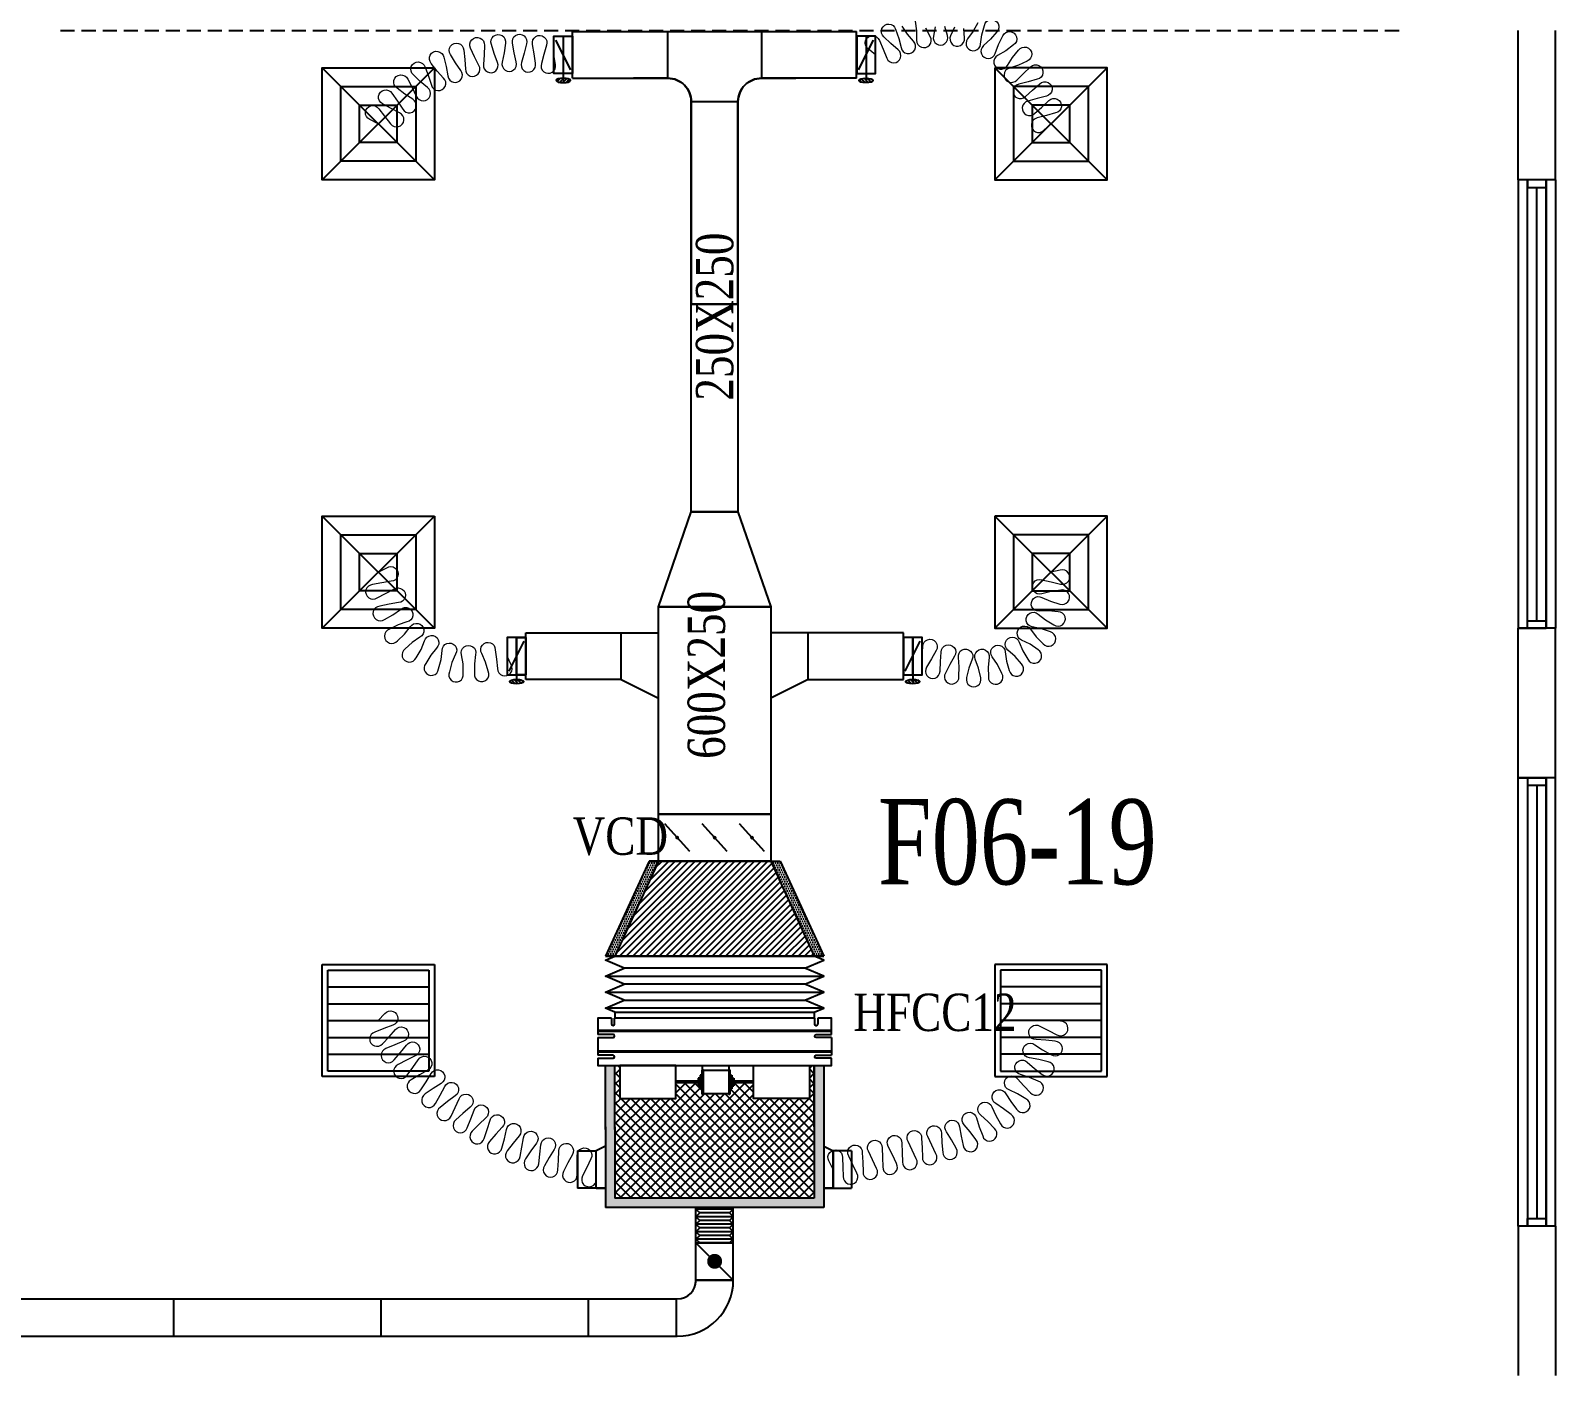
# Model space of a CAD drawing. Header units: metres. Extents: x 352651 to 1421851, y -87441 to -24441.
# Drawn here: x 836121 to 844282, y -48460 to -41260 of the extents above; entities that cross this region are included whole.
import ezdxf

# ---------------------------------------------------------------- set-up
doc = ezdxf.new("R2010")
doc.units = ezdxf.units.M
doc.header["$LTSCALE"] = 300
doc.header["$MEASUREMENT"] = 0
doc.linetypes.add('DASHED2', pattern=[0.375, 0.25, -0.125])
for name, color, linetype in [('bat noi mem', 4, 'CONTINUOUS'), ('CUA', 8, 'CONTINUOUS'), ('CUAGIO', 2, 'CONTINUOUS'), ('KHUAT', 8, 'DASHED2'), ('KT', 1, 'CONTINUOUS'), ('THAY', 9, 'CONTINUOUS'), ('thiet bi', 11, 'CONTINUOUS'), ('TUONG', 7, 'CONTINUOUS')]:
    doc.layers.add(name, color=color, linetype=linetype)
doc.layers.add('noi mem', color=5, linetype='BATTING', lineweight=0)
doc.styles.add('PHU', font='vntimeh.shx', dxfattribs={"width": 0.8})
doc.styles.add('ROMANS', font='romans.shx', dxfattribs={"width": 0.75, "bigfont": 'romancvn.shx'})
doc.linetypes.add('BATTING', pattern='A,0.0001,-0.1,[134,ltypeshp.shx,S=0.1,R=0,X=-0.1,Y=0],-0.2,[134,ltypeshp.shx,S=0.1,R=180,X=0.1,Y=0],-0.1', length=0.4001)
pattern_1 = [(0, (378595.674, -331490.506), (6.25, 12.5), [0, -12.5])]

# ---------------------------------------------------------------- blocks, each defined once
blk = doc.blocks.new('SAD')
at = {"layer": 'CUAGIO', "color": 8}
for p, q in [((-300, -300), (300, 300)), ((300, -300), (-300, 300))]:
    blk.add_line(p, q, dxfattribs=at)
at = {"layer": 'CUAGIO'}
blk.add_lwpolyline([(300, -300), (300, 300), (-300, 300), (-300, -300)], close=True, dxfattribs=at)
at = {"layer": 'CUAGIO', "color": 8}
for points in [[(200, -200), (200, 200), (-200, 200), (-200, -200)], [(100, -100), (100, 100), (-100, 100), (-100, -100)]]:
    blk.add_lwpolyline(points, close=True, dxfattribs=at)
blk = doc.blocks.new('SAG')
at = {"layer": 'CUAGIO'}
for p, q in [((-300, 300), (-300, -300)), ((300, 300), (-300, 300)), ((300, -300), (300, 300)), ((-300, -300), (300, -300))]:
    blk.add_line(p, q, dxfattribs=at)
at = {"layer": 'CUAGIO', "color": 8}
for p, q in [((-270, 270), (-270, -270)), ((270, 270), (-270, 270)), ((-180, -270), (-180, 270)), ((-90, -270), (-90, 270)), ((0, -270), (0, 270)), ((90, -270), (90, 270)), ((180, -270), (180, 270)), ((270, -270), (270, 270)), ((-270, -270), (270, -270))]:
    blk.add_line(p, q, dxfattribs=at)
blk = doc.blocks.new('1-van gio D200')
at = {"layer": 'CUAGIO'}
h = blk.add_hatch(dxfattribs=at)
h.set_pattern_fill('ANSI31', color=256, scale=100, style=0)
edge = h.paths.add_edge_path()
edge.add_ellipse((486127, -58494), major_axis=(-38.1, 0), ratio=0.310482, start_angle=0, end_angle=360, ccw=False)
for p, q in [((486127, -58257.4), (486127, -58494)), ((486167, -58437.3), (486087.1, -58277.5))]:
    blk.add_line(p, q, dxfattribs=at)
at = {"layer": 'CUAGIO', "const_width": 3}
for points in [[(486127, -58457.4), (486177, -58457.4), (486177, -58257.4), (486077, -58257.4), (486077, -58457.4), (486127, -58457.4)], [(486127, -58257.4), (486127, -58494)], [(486167, -58437.3), (486087.1, -58277.5)]]:
    blk.add_lwpolyline(points, dxfattribs=at)
at = {"layer": 'CUAGIO'}
blk.add_lwpolyline([(486177, -58457.4), (486077, -58457.4), (486077, -58257.4), (486177, -58257.4)], close=True, dxfattribs=at)
at = {"layer": 'CUAGIO', "const_width": 5.35}
blk.add_lwpolyline([(486130.7, -58357.4, -1), (486123.3, -58357.4, -1)], format="xyb", close=True, dxfattribs=at)
at = {"layer": 'CUAGIO', "extrusion": (0, 0, -1)}
blk.add_ellipse((486127, -58494), major_axis=(-38.1, 0), ratio=0.310482, start_param=-1.570796, end_param=4.712389, dxfattribs=at)

msp = doc.modelspace()

# ---------------------------------------------------------------- hatches: boundary and pattern name
at = {"layer": 'CUAGIO'}
h = msp.add_hatch(dxfattribs=at)
h.set_pattern_fill('DOTS', color=256, scale=200, style=0)
h.set_pattern_definition(pattern_1)
h.paths.add_polyline_path([(839248.6, -46215.4), (839198.6, -46215.4), (839432.1, -45705.4), (839482.1, -45705.4)])
h = msp.add_hatch(dxfattribs=at)
h.set_pattern_fill('ANSI31', color=256, scale=200, style=0)
h.set_pattern_definition([(45, (-3258.12, -89186.35), (-17.6776695, 17.6776695), [])])
h.paths.add_polyline_path([(840082.1, -45705.4), (839482.1, -45705.4), (839248.6, -46215.4), (840315.6, -46215.4)])
h = msp.add_hatch(dxfattribs=at)
h.set_pattern_fill('DOTS', color=256, scale=200, style=0)
h.set_pattern_definition(pattern_1)
h.paths.add_polyline_path([(840082.1, -45705.4), (840132.1, -45705.4), (840365.6, -46215.4), (840315.6, -46215.4)])
h = msp.add_hatch(dxfattribs=at)
h.set_pattern_fill('DOTS', color=2, scale=200, style=0)
h.set_pattern_definition([(0, (288688.366, 9924.605), (6.25, 12.5), [0, -12.5])])
h.paths.add_polyline_path([(840365.6, -46800.9), (840315.6, -46800.9), (840315.6, -47510.9), (839248.6, -47510.9), (839248.6, -47128.2), (839248.6, -46800.9), (839198.6, -46800.9), (839198.6, -47143.2), (839198.6, -47560.9), (840365.6, -47560.9)])
at = {"layer": 'CUAGIO', "ltscale": 1.5}
h = msp.add_hatch(dxfattribs=at)
h.set_pattern_fill('ANSI37', color=9, scale=300, angle=360, style=0)
h.set_pattern_definition([(45, (372403.714, -651.24), (-26.5165043, 26.5165043), []), (135, (372403.714, -651.24), (-26.5165043, -26.5165043), [])])
h.paths.add_polyline_path([(840315.6, -47510.9), (840315.6, -46800.9), (840289.6, -46800.9), (840289.6, -46975.9), (839989.6, -46975.9), (839989.6, -46892.9), (839884.3, -46892.9), (839884.3, -46908.6), (839873.8, -46908.6), (839873.8, -46924.4), (839863.9, -46924.4), (839863.9, -46949.3, -1), (839857.4, -46951.4), (839721.2, -46951.4, -1), (839714.8, -46949.3), (839714.8, -46924.4), (839704.9, -46924.4), (839704.9, -46908.6), (839694.3, -46908.6), (839694.3, -46892.9), (839574.7, -46892.9), (839574.7, -46975.9), (839274.7, -46975.9), (839274.7, -46800.9), (839248.6, -46800.9), (839248.6, -47143.2), (839248.6, -47510.9)])

# ---------------------------------------------------------------- linework, layer by layer
at = {"layer": 'bat noi mem'}
for p, q in [((839248.6, -46215.4), (840315.6, -46215.4)), ((840315.6, -46215.4), (839248.6, -46215.4)), ((839198.6, -46322.5), (840365.6, -46322.5)), ((840265.6, -46279.7), (839298.6, -46279.7)), ((839198.6, -46408.2), (840365.6, -46408.2)), ((840265.6, -46365.4), (839298.6, -46365.4)), ((840365.6, -46493.9), (839198.6, -46493.9)), ((839298.6, -46451.1), (840265.6, -46451.1)), ((839682.1, -47569.6), (839690.8, -47560.9)), ((839882.1, -47569.6), (839682.1, -47569.6)), ((839682.1, -47569.6), (839702.1, -47589.6)), ((839882.1, -47569.6), (839862.1, -47589.6)), ((839882.1, -47569.6), (839873.4, -47560.9)), ((839702.1, -47589.6), (839682.1, -47609.6)), ((839882.1, -47609.6), (839682.1, -47609.6)), ((839682.1, -47609.6), (839702.1, -47629.6)), ((839702.1, -47629.6), (839682.1, -47649.6)), ((839882.1, -47649.6), (839682.1, -47649.6)), ((839682.1, -47649.6), (839702.1, -47669.6)), ((839862.1, -47589.6), (839702.1, -47589.6)), ((839862.1, -47629.6), (839702.1, -47629.6)), ((839862.1, -47589.6), (839882.1, -47609.6)), ((839882.1, -47609.6), (839862.1, -47629.6)), ((839862.1, -47629.6), (839882.1, -47649.6)), ((839882.1, -47649.6), (839862.1, -47669.6)), ((839702.1, -47669.6), (839682.1, -47689.6)), ((839882.1, -47689.6), (839682.1, -47689.6)), ((839682.1, -47689.6), (839702.1, -47709.6)), ((839702.1, -47709.6), (839682.1, -47729.6)), ((839882.1, -47729.6), (839682.1, -47729.6)), ((839682.1, -47729.6), (839702.1, -47749.6)), ((839862.1, -47669.6), (839702.1, -47669.6)), ((839862.1, -47709.6), (839702.1, -47709.6)), ((839862.1, -47669.6), (839882.1, -47689.6)), ((839882.1, -47689.6), (839862.1, -47709.6)), ((839862.1, -47709.6), (839882.1, -47729.6)), ((839882.1, -47729.6), (839862.1, -47749.6)), ((839862.1, -47749.6), (839702.1, -47749.6))]:
    msp.add_line(p, q, dxfattribs=at)
for points in [[(839248.6, -46515.4), (839198.6, -46493.9), (839298.6, -46451.1), (839198.6, -46408.2), (839298.6, -46365.4), (839198.6, -46322.5), (839298.6, -46279.7), (839198.6, -46236.8), (839248.6, -46215.4)], [(840315.6, -46515.4), (840365.6, -46493.9), (840265.6, -46451.1), (840365.6, -46408.2), (840265.6, -46365.4), (840365.6, -46322.5), (840265.6, -46279.7), (840365.6, -46236.8), (840315.6, -46215.4)]]:
    msp.add_lwpolyline(points, dxfattribs=at)
at = {"layer": 'CUA', "linetype": 'Continuous'}
for p, q in [((844132.1, -44459.6), (844132.1, -42059.6)), ((844182.1, -44419.6), (844182.1, -42099.6)), ((844232.1, -42059.6), (844232.1, -44459.6)), ((844232.1, -44459.6), (844232.1, -42059.6)), ((844132.1, -45259.6), (844132.1, -47659.6)), ((844232.1, -47659.6), (844232.1, -45259.6)), ((844232.1, -45259.6), (844232.1, -47659.6)), ((844182.1, -45299.6), (844182.1, -47619.6))]:
    msp.add_line(p, q, dxfattribs=at)
for points in [[(844132.1, -42059.6), (844132.1, -42099.6), (844232.1, -42099.6), (844232.1, -42059.6)], [(844132.1, -44459.6), (844132.1, -44419.6), (844232.1, -44419.6), (844232.1, -44459.6)], [(844132.1, -45259.6), (844132.1, -45299.6), (844232.1, -45299.6), (844232.1, -45259.6)], [(844132.1, -47659.6), (844132.1, -47619.6), (844232.1, -47619.6), (844232.1, -47659.6)]]:
    msp.add_lwpolyline(points, close=True, dxfattribs=at)
at = {"layer": 'CUAGIO'}
for p, q in [((839022.1, -41515.4), (839022.1, -41265.4)), ((839532.1, -41515.4), (839532.1, -41265.4)), ((840032.1, -41265.4), (840032.1, -41515.4)), ((840542.1, -41515.4), (840542.1, -41265.4)), ((839657.1, -41640.4), (839907.1, -41640.4)), ((838772.1, -44733.5), (838772.1, -44483.5)), ((838772.1, -44483.5), (839482.1, -44483.5)), ((839282.1, -44733.5), (839282.1, -44483.5)), ((840792.1, -44483.5), (840082.1, -44483.5)), ((840282.1, -44733.5), (840282.1, -44483.5)), ((840792.1, -44733.5), (840792.1, -44483.5)), ((839282.1, -44733.5), (838772.1, -44733.5)), ((839282.1, -44733.5), (839482.1, -44833.5)), ((840282.1, -44733.5), (840082.1, -44833.5)), ((840282.1, -44733.5), (840792.1, -44733.5)), ((840082.1, -45455.4), (839482.1, -45455.4)), ((839649.1, -45654.7), (839515.2, -45506.1)), ((839849.1, -45654.7), (839715.2, -45506.1)), ((840049.1, -45654.7), (839915.2, -45506.1)), ((839432.1, -45705.4), (839198.6, -46215.4)), ((839482.1, -45705.4), (839248.6, -46215.4)), ((839482.1, -45705.4), (839432.1, -45705.4)), ((839432.1, -45705.4), (840132.1, -45705.4)), ((839482.1, -45705.4), (839432.1, -45705.4)), ((840082.1, -45705.4), (840315.6, -46215.4)), ((840082.1, -45705.4), (840132.1, -45705.4)), ((840082.1, -45705.4), (840132.1, -45705.4)), ((840132.1, -45705.4), (840365.6, -46215.4)), ((840365.6, -46215.4), (839198.6, -46215.4)), ((839198.6, -46215.4), (840365.6, -46215.4)), ((839248.6, -46215.4), (840315.6, -46215.4)), ((840315.6, -46215.4), (839248.6, -46215.4)), ((839198.6, -47143.2), (839198.6, -46800.9)), ((839248.6, -47143.2), (839248.6, -46800.9)), ((840315.6, -47128.2), (840315.6, -46800.9)), ((839198.6, -47128.2), (839198.6, -47560.9)), ((839248.6, -47128.2), (839248.6, -47510.9)), ((840315.6, -47128.2), (840315.6, -47509.1)), ((839048.9, -47256.9), (839048.9, -47456.9)), ((839148.6, -47456.9), (839148.6, -47256.9)), ((839148.6, -47456.9), (839148.6, -47256.9)), ((840415.6, -47256.9), (840415.6, -47456.9)), ((840415.6, -47456.9), (840415.6, -47256.9)), ((840515.3, -47256.9), (840515.3, -47456.9)), ((839148.6, -47456.9), (839048.9, -47456.9)), ((840415.6, -47456.9), (840515.3, -47456.9)), ((839682.1, -47749.6), (839882.1, -47949.6)), ((839682.1, -47963.5), (839682.1, -47752.6)), ((839882.1, -47963.5), (839882.1, -47752.6)), ((839882.1, -47963.5), (839882.1, -47752.6)), ((839882.1, -47949.6), (839682.1, -47949.6)), ((829407.1, -48049.6), (839582.1, -48049.6)), ((836887.1, -48249.6), (836887.1, -48049.6)), ((837997.1, -48249.6), (837997.1, -48049.6)), ((839107.1, -48250.9), (839107.1, -48050.9)), ((839578, -48249.6), (839578, -48049.6)), ((832447.1, -48249.6), (839582.1, -48249.6))]:
    msp.add_line(p, q, dxfattribs=at)
at = {"layer": 'CUAGIO', "ltscale": 1.5}
msp.add_line((839022.1, -41265.4), (840542.1, -41265.4), dxfattribs=at)
at = {"layer": 'CUAGIO', "color": 2}
for p, q in [((840315.6, -46800.9), (840315.6, -47510.9)), ((840365.6, -46800.9), (840365.6, -47560.9)), ((840365.6, -47560.9), (839198.6, -47560.9)), ((840315.6, -47510.9), (839248.6, -47510.9)), ((839682.1, -47950.9), (839682.1, -47560.9)), ((839882.1, -47950.9), (839882.1, -47560.9)), ((839682.1, -47749.6), (839882.1, -47749.6)), ((839682.1, -47949.6), (839882.1, -47949.6))]:
    msp.add_line(p, q, dxfattribs=at)
at = {"layer": 'CUAGIO'}
for points in [[(839022.1, -41515.4), (839532.1, -41515.4, -0.414214), (839657.1, -41640.4), (839657.1, -42725.4), (839907.1, -42725.4), (839907.1, -41640.4, -0.414214), (840032.1, -41515.4), (840217.1, -41515.4)], [(840542.1, -41515.4), (840032.1, -41515.4, 0.414214), (839907.1, -41640.4), (839907.1, -42725.4), (839657.1, -42725.4), (839657.1, -41640.4, 0.414214), (839532.1, -41515.4), (839347.1, -41515.4)]]:
    msp.add_lwpolyline(points, format="xyb", dxfattribs=at)
for points in [[(839657.1, -43835.4), (839657.1, -42725.4), (839907.1, -42725.4), (839907.1, -43835.4)], [(840082.1, -44345.4), (839482.1, -44345.4), (839657.1, -43835.4), (839907.1, -43835.4)], [(838772.1, -44708.5), (838722.1, -44708.5), (838722.1, -44508.5), (838772.1, -44508.5)], [(840792.1, -44708.5), (840842.1, -44708.5), (840842.1, -44508.5), (840792.1, -44508.5)], [(839482.1, -45455.4), (840082.1, -45455.4), (840082.1, -45705.4), (839482.1, -45705.4)]]:
    msp.add_lwpolyline(points, close=True, dxfattribs=at)
at = {"layer": 'CUAGIO', "color": 2}
msp.add_lwpolyline([(839482.1, -44345.4), (840082.1, -44345.4), (840082.1, -45455.4), (839482.1, -45455.4)], close=True, dxfattribs=at)
at = {"layer": 'CUAGIO'}
for points, const_width in [([(839577.1, -45580.4, 1), (839587.1, -45580.4, 1)], 10), ([(839777.1, -45580.4, 1), (839787.1, -45580.4, 1)], 10), ([(839977.1, -45580.4, 1), (839987.1, -45580.4, 1)], 10), ([(839762.1, -47848.3, 1), (839802.1, -47848.3, 1)], 40)]:
    msp.add_lwpolyline(points, format="xyb", close=True, dxfattribs=dict(at, const_width=const_width))
for points in [[(839198.6, -47231.7), (839148.6, -47256.9)], [(840365.6, -47231.7), (840415.6, -47256.9)], [(839048.9, -47256.9), (839148.6, -47256.9)], [(840515.3, -47256.9), (840415.6, -47256.9)], [(839198.6, -47456.9), (839148.6, -47456.9)], [(839148.6, -47456.9), (839198.6, -47456.9)], [(840365.6, -47456.9), (840415.6, -47456.9)], [(840415.6, -47456.9), (840365.6, -47456.9)]]:
    msp.add_lwpolyline(points, dxfattribs=at)
for radius in [100, 300]:
    msp.add_arc((839582.1, -47949.6), radius, 270, 0, dxfattribs=at)
at = {"layer": 'KHUAT'}
msp.add_line((836282.1, -41259.6), (843482.1, -41259.6), dxfattribs=at)
at = {"layer": 'noi mem', "linetype": 'ByBlock', "ltscale": 1.5}
for points in [[(840855.3, -41209), (840862.1, -41260.6), (840863.1, -41311.3, 1.333333), (840935.7, -41292.4), (840911.8, -41247.7)], [(841190.2, -41217.8), (841165.2, -41263.4), (841135.9, -41304.8, 1.333333), (841205.6, -41332.6), (841212.9, -41282.4), (841226, -41232.1, -1.333333), (841292.4, -41267), (841258.3, -41306.3), (841221, -41340.7, 1.333333), (841283.2, -41382.5), (841300.9, -41335), (841324.4, -41288.5, -1.333333), (841381.9, -41336.6), (841340.3, -41367.9), (841296.6, -41393.7, 1.333333), (841348.7, -41447.6), (841376, -41404.8), (841408.6, -41364.3, -1.333333), (841454.8, -41423.5), (841407.5, -41445.3), (841359.4, -41461.3, 1.333333), (841399, -41525), (841434.7, -41488.9), (841472.9, -41454.6, -1.333333), (841508.8, -41520.5), (841459.2, -41534), (841409.7, -41547.6, 1.333333), (841445.6, -41613.4), (841483.8, -41579.1), (841522.1, -41544.8, -1.333333), (841558, -41610.7), (841508.4, -41624.2), (841458.8, -41637.8, 1.333333), (841494.7, -41703.6), (841533, -41669.4), (841571.2, -41635.1, -1.333333), (841607.1, -41700.9), (841557.6, -41714.5), (841508, -41728, 1.333333), (841543.9, -41793.9), (841582.1, -41759.6)], [(837982.1, -41759.6), (837936.7, -41736.1, -1.333333), (837984.4, -41678.2), (838016.1, -41718.4), (838047.8, -41758.5, 1.333333), (838095.6, -41700.7), (838050.1, -41677.2), (838005.4, -41651.6, -1.333333), (838055.4, -41595.7), (838085.7, -41637.4), (838112.8, -41680.3, 1.333333), (838166.3, -41627.7), (838123.8, -41599.9), (838082.7, -41568.8, -1.333333), (838139.4, -41519.8), (838164.2, -41565), (838185.6, -41611, 1.333333), (838245.3, -41565.6), (838206.8, -41532.7), (838169.9, -41496.6, -1.333333), (838232.4, -41455.2), (838251.3, -41503.2), (838266.6, -41551.5, 1.333333), (838331.6, -41514.2), (838297.6, -41476.6), (838265.6, -41436.1, -1.333333), (838332.9, -41403), (838345.5, -41453), (838354.6, -41502.9, 1.333333), (838423.8, -41474.2), (838394.8, -41432.5), (838368.3, -41388.3, -1.333333), (838439.3, -41364), (838445.4, -41415.2), (838448, -41465.9, 1.333333), (838520.3, -41446.2), (838496.9, -41401.2), (838476.2, -41354, -1.333333), (838549.7, -41338.9), (838549.2, -41390.5), (838545.3, -41441.1, 1.333333), (838619.6, -41430.8), (838602.1, -41383.1), (838587.6, -41333.7, -1.333333), (838662.4, -41328.1), (838655.4, -41379.2), (838645.1, -41428.9, 1.333333), (838720.1, -41428.1), (838708.8, -41378.7), (838700.4, -41328, -1.333333), (838775.3, -41331.5), (838762.1, -41381.2), (838748.5, -41430.5, 1.333333), (838823.4, -41434.8), (838815.5, -41384.3), (838807.6, -41333.7, -1.333333), (838882.4, -41338), (838868.8, -41387.3), (838855.2, -41436.6, 1.333333), (838930, -41440.9), (838922.1, -41390.4)], [(840642.1, -41390.4), (840603.1, -41357, -1.333333), (840663.6, -41312.7), (840683.6, -41360), (840703.6, -41407.4, 1.333333), (840764.1, -41363.1), (840725.1, -41329.7), (840687.7, -41293.6, -1.333333), (840750.7, -41252.9), (840768.2, -41301.9), (840779.9, -41351.3, 1.333333), (840846.8, -41317.5), (840814.1, -41278.8), (840785.1, -41235.6, -1.333333)], [(840962.6, -41240), (840952.9, -41289.8, 1.333333), (841027.8, -41286.5), (841013.8, -41237.8)], [(841065.1, -41240.9), (841045.2, -41287.6, 1.333333), (841119.1, -41300.1), (841115.7, -41249.5)], [(837982.1, -44159.6), (838027.1, -44136.6, -1.333333), (838051.2, -44207.6), (838001.5, -44216.7), (837951.8, -44225.8, 1.333333), (837975.8, -44296.8), (838020.8, -44273.9), (838065.9, -44250.9, -1.333333), (838089.9, -44321.9), (838040.2, -44331), (837990.1, -44341.3, 1.333333), (838015.6, -44411.9), (838060.7, -44387.7), (838101, -44358.9, -1.333333), (838135.1, -44425.7), (838088.2, -44441.4), (838042.1, -44464.7, 1.333333), (838085.2, -44526.1), (838122.8, -44490.8), (838153.5, -44452, -1.333333), (838204.7, -44506.8), (838163.9, -44534.9), (838126.1, -44569.9, 1.333333), (838184.3, -44617.1), (838210.7, -44572.8), (838229.7, -44527.1, -1.333333), (838293.9, -44565.7), (838262.4, -44603.9), (838235.6, -44648, 1.333333), (838304.7, -44677.4), (838317.9, -44627.5), (838323.5, -44578.3, -1.333333), (838395.9, -44597.8), (838376.1, -44643.2), (838362.5, -44692.9, 1.333333), (838436.9, -44702.2), (838435.9, -44650.6), (838427.8, -44601.8, -1.333333), (838502.8, -44600.6), (838496.2, -44649.7), (838496.8, -44701.3, 1.333333), (838570.9, -44689.7), (838555.8, -44640.4), (838535.7, -44594.3, -1.333333), (838608.1, -44574.7), (838614, -44624.7), (838620.4, -44674.8, 1.333333), (838692.6, -44654.7), (838672.1, -44608.5)], [(840892.1, -44608.5), (840895.4, -44557.3, -1.333333), (840967.2, -44578.7), (840941.8, -44623.3), (840916.4, -44667.9, 1.333333), (840988.3, -44689.4), (840991.5, -44638.2), (840994.7, -44587, -1.333333), (841066.6, -44608.4), (841041.2, -44653), (841017.2, -44699.2, 1.333333), (841089.8, -44718.1), (841091.3, -44666), (841086.3, -44615.8, -1.333333), (841160.6, -44625.6), (841142.7, -44672.9), (841130.8, -44723.6, 1.333333), (841205.8, -44724), (841194.5, -44673.2), (841177.1, -44625.7, -1.333333), (841251.5, -44616.7), (841245.9, -44666.9), (841247, -44719.1, 1.333333), (841319.8, -44700.8), (841296.2, -44654.3), (841267.5, -44612.7, -1.333333), (841337.4, -44585.5), (841344.4, -44635.5), (841358.5, -44685.7, 1.333333), (841424.4, -44649.9), (841389.9, -44610.8), (841351.8, -44577.6, -1.333333), (841412.7, -44533.8), (841432, -44580.5), (841458.1, -44625.6, 1.333333), (841513, -44574.5), (841469.9, -44545.2), (841424.7, -44522.6, -1.333333), (841472.8, -44465), (841503.1, -44505.4), (841539.7, -44542.6, 1.333333), (841580.1, -44479.4), (841531, -44461.8), (841481.6, -44451.2, -1.333333), (841513.8, -44383.4), (841553.3, -44415), (841597.9, -44441.9, 1.333333), (841621.4, -44370.7), (841569.5, -44365.8), (841519, -44367.8, -1.333333), (841533.3, -44294.2), (841579.3, -44314.9), (841629.3, -44329.9, 1.333333), (841634.2, -44255), (841582.7, -44263.2), (841532.8, -44275.1, -1.333333), (841532.4, -44200.1), (841582.5, -44211.4), (841632.5, -44222.7, 1.333333), (841632.1, -44147.7), (841582.1, -44159.6)], [(837982.1, -46559.6), (838017.3, -46522.2, -1.333333), (838059, -46584.5), (838011.1, -46602.8), (837963.2, -46621.1, 1.333333), (838005, -46683.4), (838040.1, -46646), (838074.4, -46608.1, -1.333333), (838117.3, -46669.6), (838069.9, -46688.7), (838022.8, -46709.5, 1.333333), (838067.6, -46769.6), (838101, -46730.4), (838132.8, -46690.5, -1.333333), (838179.5, -46749.1), (838133.4, -46771.2), (838087.7, -46794.9, 1.333333), (838136.2, -46852.1), (838167, -46810.8), (838196.3, -46768.9, -1.333333), (838246.6, -46824.6), (838202, -46849.5), (838157.8, -46876, 1.333333), (838209.9, -46930), (838238.1, -46886.9), (838264.6, -46843.3, -1.333333), (838318.3, -46895.6), (838275.3, -46923.3), (838233, -46952.6, 1.333333), (838288.3, -47003.2), (838313.7, -46958.4), (838337.4, -46913.1, -1.333333), (838394.3, -46962), (838353.2, -46992.3), (838312.8, -47024.2, 1.333333), (838371.2, -47071.3), (838393.7, -47024.9), (838414.6, -46978.3, -1.333333), (838474.4, -47023.5), (838435.3, -47056.3), (838396.9, -47090.7, 1.333333), (838458.2, -47134), (838477.8, -47086.3), (838495.6, -47038.4, -1.333333), (838558.2, -47079.8), (838521.2, -47115), (838485.1, -47151.7, 1.333333), (838549, -47191), (838565.5, -47142.3), (838580.3, -47093.4, -1.333333), (838645.4, -47130.7), (838610.7, -47168.2), (838577, -47207.1, 1.333333), (838643.2, -47242.3), (838656.6, -47192.6), (838668.3, -47142.8, -1.333333), (838735.6, -47176), (838703.3, -47215.6), (838672.1, -47256.5, 1.333333), (838740.5, -47287.5), (838750.7, -47237.1), (838759.3, -47186.7, -1.333333), (838828.5, -47215.5), (838798.8, -47257), (838770.2, -47299.9, 1.333333), (838840.4, -47326.5), (838847.4, -47275.5), (838852.8, -47224.7, -1.333333), (838923.7, -47249.1), (838896.7, -47292.4), (838870.9, -47337, 1.333333), (838942.5, -47359.1), (838946.4, -47307.8), (838948.5, -47256.7, -1.333333), (839020.8, -47276.6), (838996.6, -47321.6), (838973.6, -47367.7, 1.333333), (839046.5, -47385.3), (839047.2, -47333.8), (839047.1, -47282.5, -1.333333), (839120.2, -47299.2), (839097.9, -47345.4), (839075.6, -47391.5, 1.333333), (839148.7, -47408.2), (839148.6, -47356.9)], [(840415.6, -47356.9), (840393.8, -47310.8, -1.333333), (840466.6, -47292.9), (840468.6, -47343.9), (840470.5, -47394.9, 1.333333), (840543.4, -47377.1), (840521.5, -47331), (840499.6, -47284.8, -1.333333), (840572.4, -47267), (840574.4, -47318), (840576.4, -47369, 1.333333), (840649.2, -47351.1), (840627.3, -47305), (840605.4, -47258.8, -1.333333), (840678.3, -47241), (840680.2, -47292), (840682.2, -47343, 1.333333), (840755, -47325.1), (840733.2, -47279), (840711.3, -47232.9, -1.333333), (840784.1, -47215), (840786.1, -47266), (840788, -47317, 1.333333), (840860.9, -47299.1), (840839, -47253), (840817.1, -47206.9, -1.333333), (840889.9, -47189), (840891.9, -47240), (840893.9, -47291, 1.333333), (840966.7, -47273.1), (840944.8, -47227), (840922.8, -47181, -1.333333), (840995.6, -47162.9), (840997.7, -47213.8), (841002.6, -47265.1, 1.333333), (841074.4, -47243.2), (841049.8, -47197.9), (841022.5, -47155.3, -1.333333), (841092.6, -47128.5), (841100.7, -47178.4), (841112.6, -47228.5, 1.333333), (841180.7, -47197), (841150.1, -47155.5), (841117.2, -47117.1, -1.333333), (841182.9, -47080.9), (841197.8, -47129.2), (841216.5, -47177.2, 1.333333), (841279.6, -47136.6), (841243.6, -47099.7), (841205.8, -47066.2, -1.333333), (841265.9, -47021.3), (841287.3, -47067.1), (841312.4, -47112.1, 1.333333), (841369.3, -47063.2), (841328.6, -47031.6), (841286.5, -47003.6, -1.333333), (841339.9, -46950.9), (841367.4, -46993.4), (841398.4, -47034.4, 1.333333), (841448, -46978.2), (841403.4, -46952.5), (841357.8, -46930.5, -1.333333), (841403.5, -46871), (841436.5, -46909.2), (841473, -46945.7, 1.333333), (841514.4, -46883.1), (841466.6, -46863.8), (841418.5, -46848.3, -1.333333), (841455.5, -46783.1), (841493.5, -46816.4), (841534.6, -46847.5, 1.333333), (841567, -46779.9), (841517, -46767.3), (841467.2, -46758.6, -1.333333), (841494.9, -46688.9), (841537.2, -46716.7), (841582.1, -46741.8, 1.333333), (841604.9, -46670.4), (841553.7, -46664.8), (841502.8, -46661.6, -1.333333), (841522.4, -46589.2), (841568, -46612.2), (841613.6, -46635.1, 1.333333), (841633.1, -46562.7), (841582.1, -46559.6)]]:
    msp.add_lwpolyline(points, format="xyb", dxfattribs=at)
at = {"layer": 'THAY', "linetype": 'Continuous'}
for p, q in [((844282.1, -42059.6), (844282.1, -44459.6)), ((844282.1, -47659.6), (844282.1, -45259.6))]:
    msp.add_line(p, q, dxfattribs=at)
for points in [[(844082.1, -42059.6), (844082.1, -44459.6), (844232.1, -44459.6), (844232.1, -42059.6)], [(844082.1, -47659.6), (844082.1, -45259.6), (844232.1, -45259.6), (844232.1, -47659.6)]]:
    msp.add_lwpolyline(points, close=True, dxfattribs=at)
at = {"layer": 'thiet bi'}
for p, q in [((839248.6, -46515.4), (840315.6, -46515.4)), ((839248.6, -46515.4), (839248.6, -46546.9)), ((840315.6, -46515.4), (840315.6, -46546.9)), ((840407.6, -46612.9), (839156.6, -46612.9)), ((840407.6, -46617.9), (839156.6, -46617.9)), ((840407.6, -46723.9), (839156.6, -46723.9)), ((840407.6, -46728.9), (839156.6, -46728.9)), ((839718, -46823), (839718, -46800.9)), ((839721.2, -46825.3), (839721.2, -46951.4)), ((839857.4, -46825.3), (839857.4, -46951.4)), ((839860.7, -46823), (839860.7, -46800.9)), ((839694.3, -46883.8), (839574.7, -46883.8)), ((839574.7, -46883.8), (839574.7, -46892.9)), ((839694.3, -46892.9), (839574.7, -46892.9)), ((839704.9, -46868.2), (839694.3, -46868.2)), ((839694.3, -46868.2), (839694.3, -46908.6)), ((839704.9, -46908.6), (839694.3, -46908.6)), ((839714.8, -46852.4), (839704.9, -46852.4)), ((839704.9, -46852.4), (839704.9, -46924.4)), ((839714.8, -46924.4), (839704.9, -46924.4)), ((839863.9, -46852.4), (839873.8, -46852.4)), ((839863.9, -46924.4), (839873.8, -46924.4)), ((839873.8, -46852.4), (839873.8, -46924.4)), ((839873.8, -46868.2), (839884.3, -46868.2)), ((839873.8, -46908.6), (839884.3, -46908.6)), ((839884.3, -46868.2), (839884.3, -46908.6)), ((839989.6, -46883.8), (839884.3, -46883.8)), ((839989.6, -46892.9), (839884.3, -46892.9))]:
    msp.add_line(p, q, dxfattribs=at)
for points in [[(839230.6, -46546.9), (839156.6, -46546.9), (839156.6, -46634.4)], [(840317.6, -46546.9), (839246.6, -46546.9)], [(840407.6, -46634.4), (840407.6, -46546.9), (840333.6, -46546.9)], [(839156.6, -46650.4), (839156.6, -46745.4)], [(840407.6, -46650.4), (840407.6, -46745.4)], [(839156.6, -46761.4), (839156.6, -46800.9), (840407.6, -46800.9), (840407.6, -46761.4)]]:
    msp.add_lwpolyline(points, dxfattribs=at)
for points in [[(839230.6, -46546.9), (839230.6, -46578.9, 1), (839246.6, -46578.9), (839246.6, -46546.9)], [(840333.6, -46546.9), (840333.6, -46578.9, -1), (840317.6, -46578.9), (840317.6, -46546.9)], [(839156.6, -46650.4), (839238.6, -46650.4, 1), (839238.6, -46634.4), (839156.6, -46634.4)], [(840407.6, -46650.4), (840325.6, -46650.4, -1), (840325.6, -46634.4), (840407.6, -46634.4)], [(839156.6, -46761.4), (839238.6, -46761.4, 1), (839238.6, -46745.4), (839156.6, -46745.4)], [(840407.6, -46761.4), (840325.6, -46761.4, -1), (840325.6, -46745.4), (840407.6, -46745.4)]]:
    msp.add_lwpolyline(points, format="xyb", dxfattribs=at)
for points in [[(839274.7, -46975.9), (839574.7, -46975.9), (839574.7, -46800.9), (839274.7, -46800.9)], [(839863.9, -46951.4), (839714.8, -46951.4), (839714.8, -46825.3), (839863.9, -46825.3)], [(840289.6, -46975.9), (839989.6, -46975.9), (839989.6, -46800.9), (840289.6, -46800.9)]]:
    msp.add_lwpolyline(points, close=True, dxfattribs=at)
for centre, start, end in [((839718, -46826.4), 18.04953, 161.95047), ((839860.7, -46826.4), 18.04953, 161.95047), ((839718, -46950.4), 198.04953, 341.95047), ((839860.7, -46950.4), 198.04953, 341.95047)]:
    msp.add_arc(centre, 3.41, start, end, dxfattribs=at)
at = {"layer": 'TUONG'}
for p, q in [((844082.1, -42059.6), (844082.1, -41259.6)), ((844282.1, -42059.6), (844282.1, -41259.6)), ((844282.1, -42059.6), (844082.1, -42059.6)), ((844082.1, -45259.6), (844082.1, -44459.6)), ((844282.1, -44459.6), (844082.1, -44459.6)), ((844282.1, -45259.6), (844282.1, -44459.6)), ((844282.1, -45259.6), (844082.1, -45259.6)), ((844082.1, -47659.6), (844082.1, -48459.6)), ((844282.1, -47659.6), (844082.1, -47659.6)), ((844282.1, -47659.6), (844282.1, -48459.6))]:
    msp.add_line(p, q, dxfattribs=at)

# ---------------------------------------------------------------- block references
at = {"layer": 'CUAGIO'}
msp.add_blockref('1-van gio D200', (352845.1, 16967), dxfattribs=at)
at = {"layer": 'CUAGIO', "xscale": -1}
for p in [(1326719.2, 16967), (1324849.2, 13748.9), (1326969.2, 13748.9)]:
    msp.add_blockref('1-van gio D200', p, dxfattribs=at)
for name, p, rotation in [('SAD', (837982.1, -41759.6), 180), ('SAD', (837982.1, -44159.6), 180), ('SAG', (837982.1, -46559.6), 270)]:
    msp.add_blockref(name, p, dxfattribs=dict(at, rotation=rotation))
at = {"layer": 'CUAGIO'}
for name, p, rotation in [('SAD', (841582.1, -41759.6), 180), ('SAD', (841582.1, -44159.6), 180), ('SAG', (841582.1, -46559.6), 90)]:
    msp.add_blockref(name, p, dxfattribs=dict(at, rotation=rotation))

# ---------------------------------------------------------------- texts
at = {"layer": 'CUAGIO', "color": 2, "char_height": 200, "attachment_point": 1, "rotation": 90, "style": 'PHU'}
for s, insert, width in [('250x250', (839681.8, -43241), 788.836), ('600x250', (839637.4, -45158.8), 1155.253)]:
    msp.add_mtext(s, dxfattribs=dict(at, insert=insert, width=width))
at = {"layer": 'CUAGIO', "color": 2, "char_height": 200, "attachment_point": 1, "style": 'PHU'}
for s, insert, width in [('VCD', (839022.4, -45472), 439.881), ('hfcc12', (840524.9, -46415.3), 924.737)]:
    msp.add_mtext(s, dxfattribs=dict(at, insert=insert, width=width))
at = {"layer": 'KT', "ltscale": 1.5, "insert": (840655.9, -45374), "char_height": 456.096, "width": 2517.297, "attachment_point": 1, "style": 'ROMANS'}
msp.add_mtext('{\\fTimes New Roman|b0|i0|c0|p18;F06-19}', dxfattribs=at)

doc.saveas('drawing.dxf')
